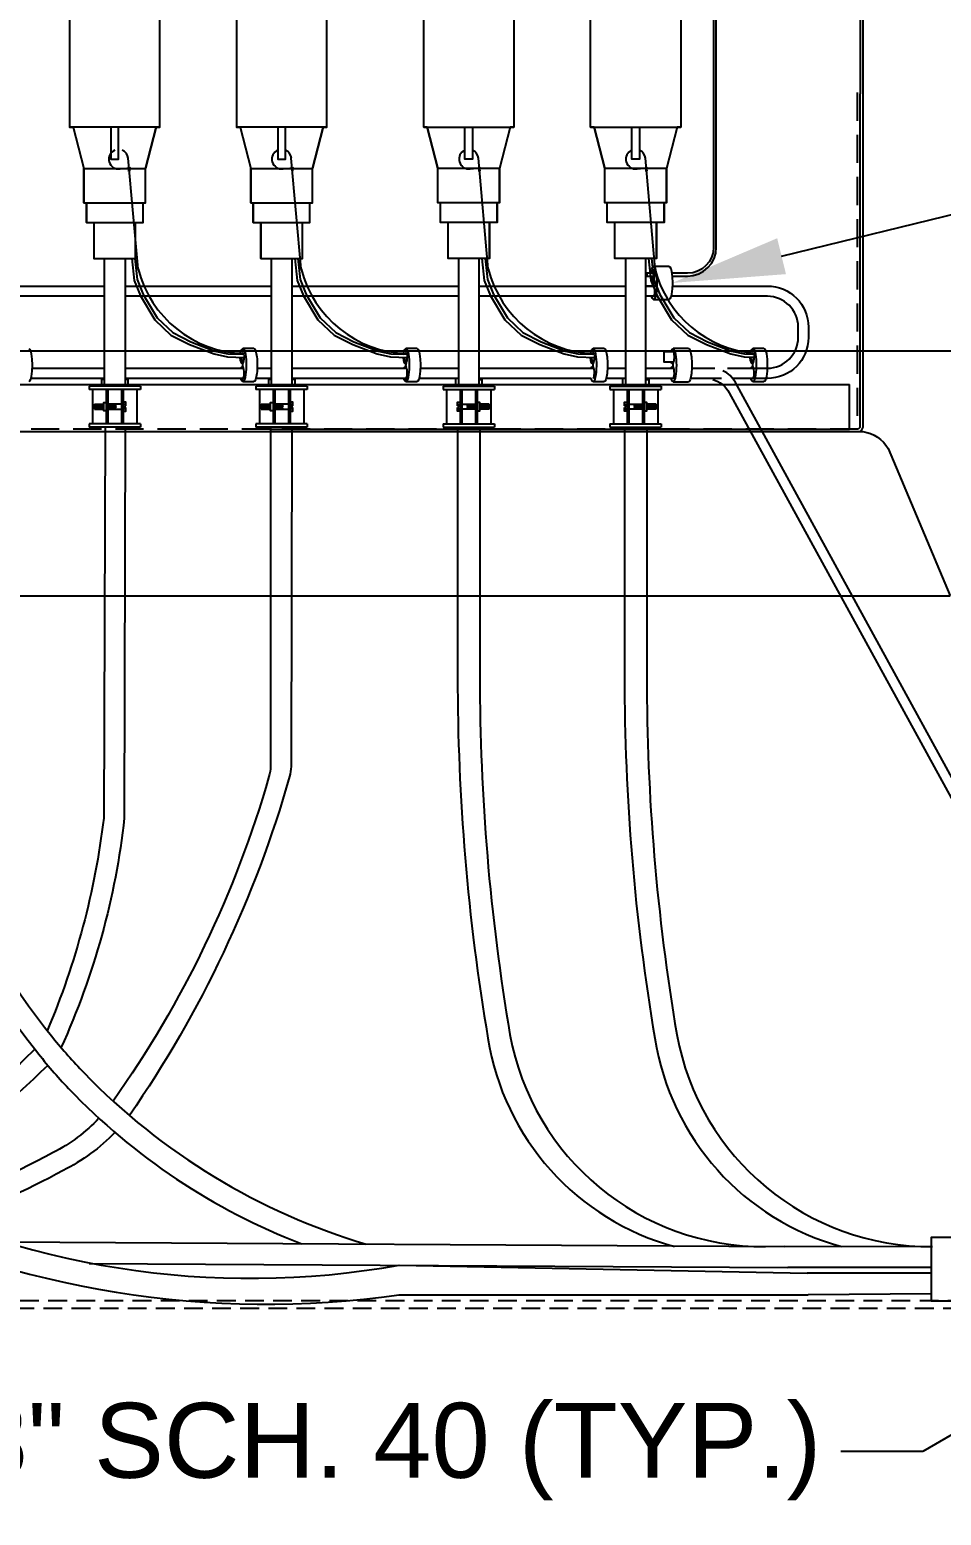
# Model space of a CAD drawing. Header units: feet. Extents: x -689 to 11593, y -511 to 1546.
# Drawn here: x 164.13 to 188.45, y 479.71 to 519.34 of the extents above; entities that cross this region are included whole.
import ezdxf
from ezdxf import colors
from ezdxf.entities.mleader import LeaderData, LeaderLine
from ezdxf.enums import TextEntityAlignment as Align
from ezdxf.math import Vec2, Vec3

# ---------------------------------------------------------------- set-up
doc = ezdxf.new("R2018")
doc.units = ezdxf.units.FT
doc.header["$MEASUREMENT"] = 0
doc.linetypes.add('HIDDEN', pattern=[0.375, 0.25, -0.125])
for name, color, linetype in [('E-CABL-ACF', 1, 'AC_CABLE_FEEDER'), ('E-CABL-UG4', 64, 'GROUND_WIRE_G4'), ('E-COND-PVC', 4, 'Continuous'), ('E-DETL', 7, 'Continuous'), ('E-DETL-1', 7, 'Continuous'), ('E-EQPM-ENCL', 8, 'Continuous'), ('E-EQPM-HRDW', 16, 'Continuous'), ('E-GRND', 3, 'Continuous'), ('G-ANNO-TEXT', 1, 'Continuous')]:
    doc.layers.add(name, color=color, linetype=linetype)
doc.styles.add('NEI-A', font='arial.ttf')
doc.styles.get("Standard").update_dxf_attribs({"font": 'arial.ttf'})
doc.linetypes.add('AC_CABLE_FEEDER', pattern='A,0.2,-0.05,0,-0.05,0.2,-0.12,["ACF",Standard,S=0.1,R=0,X=-0.05,Y=-0.05],-0.3,0.2,-0.05,0,-0.05', length=1.22)
doc.linetypes.add('GROUND_WIRE_G4', pattern='A,1,-0.2,["G4",Standard,S=0.1,R=0,X=-0.1,Y=-0.05],-0.2', length=1.4)
pattern_1 = [(105, (154.839263, 306.318496), (-0.0207894366, -0.0055705127), [])]
pattern_2 = [(105, (155.088482, 306.318496), (-0.0207894366, -0.0055705127), [])]
pattern_3 = [(105, (159.292577, 306.318496), (-0.0207894366, -0.0055705127), [])]
pattern_4 = [(105, (159.541797, 306.318496), (-0.0207894366, -0.0055705127), [])]

# ---------------------------------------------------------------- blocks, each defined once
blk = doc.blocks.new('DETAIL_TITLE')
at = {"style": 'NEI-A', "flags": 8}
blk.add_attdef('#', text='', height=0.2, dxfattribs=at).set_placement((0.5922, -0.5109), align=Align.MIDDLE_CENTER)
at = {"lineweight": 30, "flags": 104}
blk.add_attdef('DETAIL_TITLE', text='', height=0.2, dxfattribs=at).set_placement((0.9099, -0.5251), align=Align.BOTTOM_LEFT)
at = {"style": 'NEI-A'}
for tag, p in [('SCALE:', (0.9386, -0.7379)), ('1"_=_', (1.5474, -0.7379))]:
    blk.add_attdef(tag, text='', height=0.1, dxfattribs=at).set_placement(p, align=Align.BOTTOM_LEFT)

msp = doc.modelspace()

# ---------------------------------------------------------------- hatches: boundary and pattern name
at = {"layer": 'E-EQPM-HRDW'}
h = msp.add_hatch(dxfattribs=at)
h.set_pattern_fill('ANSI31', color=256, scale=0.172182, angle=420)
h.set_pattern_definition(pattern_3)
h.paths.add_polyline_path([(165.85427, 509.35189), (165.85427, 509.22332), (166.10268, 509.22332), (166.10268, 509.35189)])
h = msp.add_hatch(dxfattribs=at)
h.set_pattern_fill('ANSI31', color=256, scale=0.172182, angle=420)
h.set_pattern_definition(pattern_4)
h.paths.add_polyline_path([(166.2149, 509.35189), (166.2149, 509.22332), (166.43946, 509.22332), (166.43946, 509.35189)])
h = msp.add_hatch(dxfattribs=at)
h.set_pattern_fill('ANSI31', color=256, scale=0.172182, angle=420)
h.set_pattern_definition(pattern_1)
h.paths.add_polyline_path([(170.30759, 509.35189), (170.30759, 509.22332), (170.55599, 509.22332), (170.55599, 509.35189)])
h = msp.add_hatch(dxfattribs=at)
h.set_pattern_fill('ANSI31', color=256, scale=0.172182, angle=420)
h.set_pattern_definition(pattern_2)
h.paths.add_polyline_path([(170.66821, 509.35189), (170.66821, 509.22332), (170.89277, 509.22332), (170.89277, 509.35189)])
h = msp.add_hatch(dxfattribs=at)
h.set_pattern_fill('ANSI31', color=256, scale=0.172182, angle=420)
h.set_pattern_definition(pattern_2)
h.paths.add_polyline_path([(176.02571, 509.35189), (176.02571, 509.22332), (175.80116, 509.22332), (175.80116, 509.35189)])
h = msp.add_hatch(dxfattribs=at)
h.set_pattern_fill('ANSI31', color=256, scale=0.172182, angle=420)
h.set_pattern_definition(pattern_1)
h.paths.add_polyline_path([(176.38634, 509.35189), (176.38634, 509.22332), (176.13794, 509.22332), (176.13794, 509.35189)])
h = msp.add_hatch(dxfattribs=at)
h.set_pattern_fill('ANSI31', color=256, scale=0.172182, angle=420)
h.set_pattern_definition(pattern_4)
h.paths.add_polyline_path([(180.47903, 509.35189), (180.47903, 509.22332), (180.25447, 509.22332), (180.25447, 509.35189)])
h = msp.add_hatch(dxfattribs=at)
h.set_pattern_fill('ANSI31', color=256, scale=0.172182, angle=420)
h.set_pattern_definition(pattern_3)
h.paths.add_polyline_path([(180.83966, 509.35189), (180.83966, 509.22332), (180.59125, 509.22332), (180.59125, 509.35189)])

# ---------------------------------------------------------------- linework, layer by layer
at = {"layer": 'E-CABL-ACF', "linetype": 'Continuous', "flags": 128}
for points in [[(160.47062, 508.73711), (160.47062, 502.8855, 0.17328808), (164.31735, 492.0888)], [(161.03283, 508.73711), (161.03283, 502.88499, 0.1730767), (164.74403, 492.45515)], [(166.14286, 508.73963), (166.10346, 498.31368, -0.07096451), (164.59527, 492.64008, -0.07096451)], [(166.67979, 508.73963), (166.65226, 498.31223, -0.07983829), (164.96281, 492.18687, -0.07983829)], [(170.55185, 508.73963), (170.55185, 499.69409, -0.07020147), (170.51281, 499.41741, -0.08392622), (166.35476, 490.76115, -0.08517015)], [(171.12528, 508.73963), (171.10102, 499.69034, -0.06901574), (171.06254, 499.41829, -0.08186019), (166.78847, 490.37864, -0.08300493)], [(175.54587, 508.73963), (175.54587, 502.0922, 0.04222283), (176.35531, 492.44032, 0.29544946), (181.337, 486.87984)], [(176.14024, 508.73963), (176.14024, 502.09177, 0.04222283), (176.94131, 492.53974, 0.36429815), (183.7645, 486.8793)], [(179.99918, 508.73963), (179.99918, 502.0922, 0.04222283), (180.80863, 492.44032, 0.29544946), (185.79031, 486.87984)], [(180.59355, 508.73963), (180.59355, 502.09177, 0.04222283), (181.39462, 492.53974, 0.36429815), (188.21781, 486.8793)], [(146.58132, 494.85525, 0.01100954), (147.12103, 494.5276), (159.15508, 488.79103), (159.39504, 488.68119, 0.16763424), (173.98981, 486.38475), (184.87094, 486.17544)], [(164.74403, 492.45515, 0.01683898), (165.5729, 491.5204, 0.12885495), (173.10886, 486.94381)], [(164.26792, 492.14953, -0.01140282), (163.46393, 491.39312, -0.04945213), (159.61379, 488.56653)], [(164.31735, 492.0888, 0.0327105), (165.16599, 491.10076, 0.11109595), (171.38688, 486.95382, 0.11109595)], [(164.60848, 491.71478, -0.01064278), (163.84033, 490.99354, -0.04601159), (160.19561, 488.2761)], [(165.97707, 490.30496, -0.08529365), (164.75832, 489.39148, -0.04840581), (161.13872, 487.84838, -0.04840581)], [(166.40156, 489.92823, -0.0840081), (165.0213, 488.90979, -0.04063691), (161.91962, 487.53026, -0.04063691)], [(158.28207, 488.45027), (159.23996, 487.98094, 0.15267476), (173.98981, 485.59581), (184.90125, 485.59581)]]:
    msp.add_lwpolyline(points, format="xyb", dxfattribs=at)
for points in [[(163.45006, 487.00831), (184.26479, 486.8793)], [(188.18435, 486.87493), (184.26479, 486.8793)], [(165.71172, 486.43286), (184.35571, 486.32449)], [(188.18435, 486.32698), (184.35571, 486.32449)], [(188.18435, 486.17098), (184.87094, 486.17544)], [(188.18435, 485.61813), (184.90125, 485.59581)]]:
    msp.add_lwpolyline(points, dxfattribs=at)
at = {"layer": 'E-CABL-UG4', "linetype": 'Continuous', "flags": 128}
for points in [[(160.95351, 512.50638), (166.12316, 512.50638)], [(166.67196, 512.50638), (170.57647, 512.50638)], [(180.57077, 512.5089), (180.79174, 512.5089)], [(166.12316, 512.23239), (160.95351, 512.23239)], [(170.57647, 512.23239), (166.67196, 512.23239)], [(180.77316, 512.23491), (180.57077, 512.23491)]]:
    msp.add_lwpolyline(points, dxfattribs=at)
at = {"layer": 'E-COND-PVC'}
msp.add_lwpolyline([(188.18435, 485.43473), (201.5532, 485.43473), (201.5532, 487.12355), (188.18435, 487.12355), (188.18435, 487.12355)], close=True, dxfattribs=at)
at = {"layer": 'E-DETL', "color": 41}
for p, q in [((169.64832, 522.32284), (169.64832, 516.749)), ((177.04561, 522.32284), (177.04561, 516.749)), ((167.60012, 516.749), (165.19501, 516.749)), ((165.29135, 516.749), (165.57684, 515.64281)), ((167.50377, 516.749), (167.21828, 515.64281)), ((172.05343, 516.749), (169.64832, 516.749)), ((169.74467, 516.749), (170.03015, 515.64281)), ((171.95708, 516.749), (171.6716, 515.64281)), ((174.6405, 516.749), (177.04561, 516.749)), ((174.73684, 516.749), (175.02233, 515.64281)), ((176.94926, 516.749), (176.66377, 515.64281)), ((179.19016, 516.749), (179.47564, 515.64281)), ((165.57684, 515.64281), (167.21828, 515.64281)), ((165.57684, 514.72217), (165.57684, 515.64281)), ((170.03015, 515.64281), (171.6716, 515.64281)), ((170.03015, 514.72217), (170.03015, 515.64281)), ((176.66377, 515.64281), (175.02233, 515.64281)), ((176.66377, 514.72217), (176.66377, 515.64281)), ((165.57684, 514.72217), (167.21828, 514.72217)), ((165.64107, 514.20119), (165.64107, 514.72217)), ((170.03015, 514.72217), (171.6716, 514.72217)), ((170.09438, 514.20119), (170.09438, 514.72217)), ((176.66377, 514.72217), (175.02233, 514.72217)), ((176.59954, 514.20119), (176.59954, 514.72217)), ((181.05286, 514.20119), (181.05286, 514.72217)), ((165.64107, 514.20119), (167.15405, 514.20119)), ((170.09438, 514.20119), (171.60737, 514.20119)), ((170.29778, 513.23773), (170.29778, 514.20119)), ((176.59954, 514.20119), (175.08656, 514.20119)), ((176.39615, 513.23773), (176.39615, 514.20119)), ((181.05286, 514.20119), (179.53988, 514.20119)), ((180.84946, 513.23773), (180.84946, 514.20119))]:
    msp.add_line(p, q, dxfattribs=at)
at = {"layer": 'E-DETL', "color": 41, "flags": 128}
for points in [[(165.19501, 522.32284), (165.19501, 516.749), (165.29135, 516.749), (165.57684, 515.64281), (165.57684, 514.72217), (165.64107, 514.72217), (165.64107, 514.20119), (165.84447, 514.20119), (165.84447, 513.23773), (166.95065, 513.23773), (166.95065, 514.20119), (167.15405, 514.20119), (167.15405, 514.72217), (167.21828, 514.72217), (167.21828, 515.64281), (167.50377, 516.749), (167.60012, 516.749), (167.60012, 522.32806)], [(169.64832, 522.32284), (169.64832, 516.749), (169.74467, 516.749), (170.03015, 515.64281), (170.03015, 514.72217), (170.09438, 514.72217), (170.09438, 514.20119), (170.29778, 514.20119), (170.29778, 513.23773), (171.40397, 513.23773), (171.40397, 514.20119), (171.60737, 514.20119), (171.60737, 514.72217), (171.6716, 514.72217), (171.6716, 515.64281), (171.95708, 516.749), (172.05343, 516.749), (172.05343, 522.32806)], [(177.04561, 522.32284), (177.04561, 516.749), (176.94926, 516.749), (176.66377, 515.64281), (176.66377, 514.72217), (176.59954, 514.72217), (176.59954, 514.20119), (176.39615, 514.20119), (176.39615, 513.23773), (175.28996, 513.23773), (175.28996, 514.20119), (175.08656, 514.20119), (175.08656, 514.72217), (175.02233, 514.72217), (175.02233, 515.64281), (174.73684, 516.749), (174.6405, 516.749), (174.6405, 522.32806)]]:
    msp.add_lwpolyline(points, dxfattribs=at)
at = {"layer": 'E-DETL', "color": 41, "linetype": 'Continuous'}
for points in [[(166.49896, 516.749), (166.29616, 516.749), (166.29616, 515.89158), (166.49896, 515.89158)], [(170.95228, 516.749), (170.74947, 516.749), (170.74947, 515.89158), (170.95228, 515.89158)], [(175.74165, 516.749), (175.94445, 516.749), (175.94445, 515.89158), (175.74165, 515.89158)], [(180.19497, 516.749), (180.39777, 516.749), (180.39777, 515.89158), (180.19497, 515.89158)]]:
    msp.add_lwpolyline(points, close=True, dxfattribs=at)
at = {"layer": 'E-DETL', "color": 1, "flags": 128}
for points in [[(166.12316, 509.83559), (166.12316, 513.23773), (166.67196, 513.23773), (166.67196, 509.83559)], [(170.57647, 509.83559), (170.57647, 513.23773), (171.12528, 513.23773), (171.12528, 509.83559)], [(176.11745, 509.83559), (176.11745, 513.23773), (175.56865, 513.23773), (175.56865, 509.83559)], [(180.57077, 509.83559), (180.57077, 513.23773), (180.02197, 513.23773), (180.02197, 509.83559)]]:
    msp.add_lwpolyline(points, dxfattribs=at)
at = {"layer": 'E-DETL-1', "color": 3, "linetype": 'Continuous'}
for p, q in [((181.28532, 510.48133), (181.27307, 510.44359)), ((181.27307, 510.44359), (181.29882, 510.44359)), ((181.27307, 510.34715), (181.29882, 510.34715)), ((181.2932, 510.31445), (181.27307, 510.34715)), ((181.2932, 510.31445), (181.31178, 510.31445))]:
    msp.add_line(p, q, dxfattribs=at)
at = {"layer": 'E-DETL-1', "color": 64, "linetype": 'Continuous', "flags": 128}
for points in [[(171.12528, 512.50638), (175.56865, 512.50638)], [(176.11745, 512.50638), (180.02197, 512.50638)], [(180.57077, 512.50638), (180.86123, 512.50638)], [(175.56865, 512.23239), (171.12528, 512.23239)], [(180.02197, 512.23239), (176.11745, 512.23239)], [(180.82567, 512.23239), (180.57077, 512.23239)], [(181.31178, 510.75532), (181.05268, 510.75532), (181.05268, 510.48133), (181.31329, 510.48133)], [(164.19081, 510.31445), (166.12316, 510.31445)], [(166.67196, 510.31445), (169.83493, 510.31445)], [(170.20057, 510.31445), (170.57647, 510.31445)], [(171.12528, 510.31445), (174.18684, 510.31445)], [(174.55249, 510.31445), (175.56865, 510.31445)], [(176.11745, 510.31445), (179.17902, 510.31445)], [(179.54466, 510.31445), (180.02197, 510.31445)], [(180.57077, 510.31445), (181.31178, 510.31445)], [(181.79444, 510.31445), (182.4063, 510.31445)], [(166.12316, 510.04046), (164.15585, 510.04046)], [(169.86809, 510.04046), (166.67196, 510.04046)], [(170.57647, 510.04046), (170.16501, 510.04046)], [(174.22, 510.04046), (171.12528, 510.04046)], [(175.56865, 510.04046), (174.51692, 510.04046)], [(179.10717, 510.04046), (176.11745, 510.04046)], [(180.02197, 510.04046), (179.5091, 510.04046)], [(181.2932, 510.04046), (180.57077, 510.04046)], [(182.58685, 510.04046), (181.75948, 510.04046)]]:
    msp.add_lwpolyline(points, dxfattribs=at)
for points in [[(181.2743, 512.50638), (183.81073, 512.50638, -0.41421356), (184.9067, 511.41041), (184.9067, 511.13642, -0.41421356), (183.81073, 510.04046), (182.89929, 510.04046)], [(182.74906, 510.31445), (183.81073, 510.31445, 0.41421356), (184.6327, 511.13642), (184.6327, 511.41041, 0.41421356), (183.81073, 512.23239), (181.23873, 512.23239)], [(214.07654, 493.78681), (209.49389, 493.78681, 0.10609353), (207.69516, 493.40079), (201.68231, 490.69545, -0.10609353), (199.88357, 490.30944), (195.44388, 490.30944, -0.27392087), (192.88097, 491.82741), (182.95711, 509.93496, 0.16010926), (182.62388, 510.24659)], [(182.35973, 510.01093, -0.19859148), (182.79483, 509.66097), (192.71869, 491.55341, 0.27392087), (195.2816, 490.03545), (199.94237, 490.03545, 0.10609353), (201.74111, 490.42146), (207.75396, 493.1268, -0.10609353), (209.55269, 493.51282), (214.07654, 493.51282)]]:
    msp.add_lwpolyline(points, format="xyb", dxfattribs=at)
at = {"layer": 'E-DETL-1', "color": 3, "linetype": 'Continuous'}
for points in [[(181.70627, 510.83625), (181.2932, 510.83625)], [(181.2932, 509.9545), (181.70627, 509.9545)]]:
    msp.add_lwpolyline(points, dxfattribs=at)
at = {"layer": 'E-DETL-1', "color": 3, "linetype": 'Continuous', "extrusion": (0, 0, -1)}
for centre, major_axis, ratio, start_param, end_param in [((181.2932, 510.39537), (0, 0.44087), 0.2034372, -0.61555852, 3.77667757), ((181.70627, 510.39537), (0, -0.44087), 0.2034372, 3.14159265, 6.28318531), ((181.27307, 510.17493), (0, 0.17222), 0.33411094, -0.62644851, 0)]:
    msp.add_ellipse(centre, major_axis=major_axis, ratio=ratio, start_param=start_param, end_param=end_param, dxfattribs=at)
at = {"layer": 'E-DETL-1', "color": 3, "linetype": 'Continuous'}
for centre, major_axis, ratio, start_param, end_param in [((181.27307, 510.61581), (0, 0.17222), 0.33411094, 2.46682895, 3.14159265), ((181.26136, 510.61581), (0, 0.20553), 0.33411094, 3.71956504, 5.45853636), ((181.33212, 510.39537), (0, 0.06807), 0.69303415, 0.78207214, 2.35952052), ((181.2932, 510.17493), (0, -0.13448), 0.27384228, 6.28318531, 7.85398163), ((181.26136, 510.17493), (0, 0.20553), 0.33411094, -1.57079633, -0.57797239)]:
    msp.add_ellipse(centre, major_axis=major_axis, ratio=ratio, start_param=start_param, end_param=end_param, dxfattribs=at)
at = {"layer": 'E-EQPM-ENCL', "color": 7, "ltscale": 5, "flags": 128}
for points in [[(170.54224, 508.62242), (186.28502, 508.62242), (186.33476, 508.67216), (186.36798, 508.73851), (186.36798, 531.61002), (186.28502, 531.61002)], [(186.28502, 531.61002), (186.28502, 517.63351)], [(135.64678, 508.62242), (170.54224, 508.62242)]]:
    msp.add_lwpolyline(points, dxfattribs=at)
at = {"layer": 'E-EQPM-ENCL', "linetype": 'HIDDEN', "ltscale": 3, "flags": 128}
for points in [[(186.20215, 517.66674), (186.20215, 508.68877)], [(170.54224, 508.68877), (135.64678, 508.68877)], [(186.23528, 508.68877), (170.54224, 508.68877)]]:
    msp.add_lwpolyline(points, dxfattribs=at)
at = {"layer": 'E-EQPM-ENCL', "ltscale": 5, "flags": 128}
msp.add_lwpolyline([(186.28502, 508.73851), (186.28502, 517.63351)], dxfattribs=at)
at = {"layer": 'E-EQPM-ENCL', "linetype": 'Continuous', "ltscale": 2, "flags": 128}
for points in [[(135.64678, 508.62242), (170.54224, 508.62242)], [(187.03253, 508.17221), (188.68435, 504.23856)], [(121.6471, 504.23856), (188.68435, 504.23856)]]:
    msp.add_lwpolyline(points, dxfattribs=at)
msp.add_lwpolyline([(170.54224, 508.62242), (186.35742, 508.62242, -0.23070795), (187.03253, 508.17221)], format="xyb", dxfattribs=at)
at = {"layer": 'E-EQPM-ENCL', "linetype": 'HIDDEN', "ltscale": 5, "flags": 128}
msp.add_lwpolyline([(186.28502, 508.73851), (186.23528, 508.68877), (186.20215, 508.68877)], dxfattribs=at)
at = {"layer": 'E-EQPM-ENCL', "linetype": 'HIDDEN', "ltscale": 2}
msp.add_lwpolyline([(145.74869, 485.24184), (200.37464, 485.24184), (200.37464, 485.43473), (145.85097, 485.43473)], dxfattribs=at)
at = {"layer": 'E-EQPM-HRDW', "color": 2, "linetype": 'Continuous'}
for p, q in [((167.08254, 509.83559), (165.71258, 509.83559)), ((165.71258, 509.83559), (165.71258, 509.74426)), ((167.08254, 509.74426), (165.71258, 509.74426)), ((167.08254, 509.83559), (167.08254, 509.74426)), ((171.53585, 509.83559), (170.1659, 509.83559)), ((170.1659, 509.83559), (170.1659, 509.74426)), ((171.53585, 509.74426), (170.1659, 509.74426)), ((171.53585, 509.83559), (171.53585, 509.74426)), ((175.15807, 509.83559), (176.52803, 509.83559)), ((175.15807, 509.83559), (175.15807, 509.74426)), ((175.15807, 509.74426), (176.52803, 509.74426)), ((176.52803, 509.83559), (176.52803, 509.74426)), ((179.61139, 509.83559), (180.98134, 509.83559)), ((179.61139, 509.83559), (179.61139, 509.74426)), ((179.61139, 509.74426), (180.98134, 509.74426)), ((180.98134, 509.83559), (180.98134, 509.74426)), ((167.08254, 508.83096), (165.71258, 508.83096)), ((165.71258, 508.83096), (165.71258, 508.73963)), ((167.08254, 508.73963), (165.71258, 508.73963)), ((167.08254, 508.83096), (167.08254, 508.73963)), ((171.53585, 508.83096), (170.1659, 508.83096)), ((170.1659, 508.83096), (170.1659, 508.73963)), ((171.53585, 508.73963), (170.1659, 508.73963)), ((171.53585, 508.83096), (171.53585, 508.73963)), ((175.15807, 508.83096), (176.52803, 508.83096)), ((175.15807, 508.83096), (175.15807, 508.73963)), ((175.15807, 508.73963), (176.52803, 508.73963)), ((176.52803, 508.83096), (176.52803, 508.73963)), ((179.61139, 508.83096), (180.98134, 508.83096)), ((179.61139, 508.83096), (179.61139, 508.73963)), ((179.61139, 508.73963), (180.98134, 508.73963)), ((180.98134, 508.83096), (180.98134, 508.73963))]:
    msp.add_line(p, q, dxfattribs=at)
at = {"layer": 'E-EQPM-HRDW', "color": 4}
for p, q in [((165.80391, 509.74426), (165.80391, 508.83096)), ((166.12108, 510.01558), (166.04384, 510.01558)), ((166.04384, 510.01558), (166.04384, 509.83559)), ((166.16924, 509.74426), (166.16924, 508.83096)), ((166.2149, 509.74426), (166.2149, 508.83096)), ((166.58022, 509.74426), (166.58022, 508.83096)), ((166.62589, 509.74426), (166.62589, 508.83096)), ((166.75128, 510.01558), (166.67405, 510.01558)), ((166.75128, 510.01558), (166.75128, 509.83559)), ((166.99121, 509.74426), (166.99121, 508.83096)), ((169.74994, 510.01558), (169.82718, 510.01558)), ((170.25723, 509.74426), (170.25723, 508.83096)), ((170.57439, 510.01558), (170.49715, 510.01558)), ((170.49715, 510.01558), (170.49715, 509.83559)), ((170.62255, 509.74426), (170.62255, 508.83096)), ((170.66821, 509.74426), (170.66821, 508.83096)), ((171.03354, 509.74426), (171.03354, 508.83096)), ((171.0792, 509.74426), (171.0792, 508.83096)), ((171.2046, 510.01558), (171.12736, 510.01558)), ((171.2046, 510.01558), (171.2046, 509.83559)), ((171.44452, 509.74426), (171.44452, 508.83096)), ((174.10186, 510.01558), (174.17909, 510.01558)), ((175.24941, 509.74426), (175.24941, 508.83096)), ((175.48933, 510.01558), (175.48933, 509.83559)), ((175.61473, 509.74426), (175.61473, 508.83096)), ((175.66039, 509.74426), (175.66039, 508.83096)), ((176.02571, 509.74426), (176.02571, 508.83096)), ((176.07138, 509.74426), (176.07138, 508.83096)), ((176.11954, 510.01558), (176.19677, 510.01558)), ((176.19677, 510.01558), (176.19677, 509.83559)), ((176.4367, 509.74426), (176.4367, 508.83096)), ((179.70272, 509.74426), (179.70272, 508.83096)), ((179.94265, 510.01558), (179.94265, 509.83559)), ((180.06804, 509.74426), (180.06804, 508.83096)), ((180.11371, 509.74426), (180.11371, 508.83096)), ((180.47903, 509.74426), (180.47903, 508.83096)), ((180.52469, 509.74426), (180.52469, 508.83096)), ((180.57285, 510.01558), (180.65009, 510.01558)), ((180.65009, 510.01558), (180.65009, 509.83559)), ((180.89001, 509.74426), (180.89001, 508.83096))]:
    msp.add_line(p, q, dxfattribs=at)
at = {"layer": 'E-EQPM-HRDW', "linetype": 'Continuous'}
for p, q in [((186.00266, 508.68877), (186.00266, 509.87606)), ((166.99121, 508.83096), (165.80391, 508.83096)), ((171.44452, 508.83096), (170.25723, 508.83096)), ((175.24941, 508.83096), (176.4367, 508.83096)), ((179.70272, 508.83096), (180.89001, 508.83096))]:
    msp.add_line(p, q, dxfattribs=at)
at = {"layer": 'E-EQPM-HRDW'}
for p, q in [((165.85427, 509.35189), (166.10268, 509.35189)), ((166.67938, 509.34819), (166.62589, 509.34819)), ((166.66384, 509.28761), (166.66384, 509.30702)), ((166.66384, 509.30702), (166.69832, 509.30702)), ((166.66384, 509.28761), (166.66384, 509.2682)), ((170.30759, 509.35189), (170.55599, 509.35189)), ((171.13269, 509.34819), (171.0792, 509.34819)), ((171.11716, 509.28761), (171.11716, 509.30702)), ((171.11716, 509.30702), (171.15164, 509.30702)), ((171.11716, 509.28761), (171.11716, 509.2682)), ((175.57677, 509.30702), (175.54229, 509.30702)), ((175.56124, 509.34819), (175.61473, 509.34819)), ((175.57677, 509.28761), (175.57677, 509.30702)), ((175.57677, 509.28761), (175.57677, 509.2682)), ((176.38634, 509.35189), (176.13794, 509.35189)), ((180.03009, 509.30702), (179.99561, 509.30702)), ((180.01455, 509.34819), (180.06804, 509.34819)), ((180.03009, 509.28761), (180.03009, 509.30702)), ((180.03009, 509.28761), (180.03009, 509.2682)), ((180.83966, 509.35189), (180.59125, 509.35189)), ((165.85427, 509.22332), (166.10268, 509.22332)), ((166.67938, 509.22703), (166.62589, 509.22703)), ((166.66384, 509.2682), (166.69832, 509.2682)), ((170.30759, 509.22332), (170.55599, 509.22332)), ((171.13269, 509.22703), (171.0792, 509.22703)), ((171.11716, 509.2682), (171.15164, 509.2682)), ((175.57677, 509.2682), (175.54229, 509.2682)), ((175.56124, 509.22703), (175.61473, 509.22703)), ((176.38634, 509.22332), (176.13794, 509.22332)), ((180.03009, 509.2682), (179.99561, 509.2682)), ((180.01455, 509.22703), (180.06804, 509.22703)), ((180.83966, 509.22332), (180.59125, 509.22332))]:
    msp.add_line(p, q, dxfattribs=at)
for points in [[(135.6804, 509.87606), (168.81495, 509.87606)], [(168.81495, 509.87606), (186.00266, 509.87606)], [(170.54224, 508.68877), (186.00266, 508.68877)]]:
    msp.add_lwpolyline(points, dxfattribs=at)
at = {"layer": 'E-EQPM-HRDW', "flags": 128}
for points in [[(165.85427, 509.35189), (165.85427, 509.22332)], [(166.58022, 509.35189), (166.2149, 509.35189)], [(166.69832, 509.30702), (166.69832, 509.40877), (166.69016, 509.40877), (166.62589, 509.40877), (166.62589, 509.16644), (166.69832, 509.16644), (166.69832, 509.2682)], [(170.30759, 509.35189), (170.30759, 509.22332)], [(171.03354, 509.35189), (170.66821, 509.35189)], [(171.15164, 509.30702), (171.15164, 509.40877), (171.14347, 509.40877), (171.0792, 509.40877), (171.0792, 509.16644), (171.15164, 509.16644), (171.15164, 509.2682)], [(175.54229, 509.30702), (175.54229, 509.40877), (175.55046, 509.40877), (175.61473, 509.40877), (175.61473, 509.16644), (175.54229, 509.16644), (175.54229, 509.2682)], [(175.66039, 509.35189), (176.02571, 509.35189)], [(176.38634, 509.35189), (176.38634, 509.22332)], [(179.99561, 509.30702), (179.99561, 509.40877), (180.00377, 509.40877), (180.06804, 509.40877), (180.06804, 509.16644), (179.99561, 509.16644), (179.99561, 509.2682)], [(180.11371, 509.35189), (180.47903, 509.35189)], [(180.83966, 509.35189), (180.83966, 509.22332)], [(166.2149, 509.22332), (166.58022, 509.22332)], [(170.66821, 509.22332), (171.03354, 509.22332)], [(176.02571, 509.22332), (175.66039, 509.22332)], [(180.47903, 509.22332), (180.11371, 509.22332)]]:
    msp.add_lwpolyline(points, dxfattribs=at)
for points in [[(166.11018, 509.39894), (166.16924, 509.39894), (166.16924, 509.17627), (166.10268, 509.17627), (166.10268, 509.39894)], [(170.56349, 509.39894), (170.62255, 509.39894), (170.62255, 509.17627), (170.55599, 509.17627), (170.55599, 509.39894)], [(176.13044, 509.39894), (176.07138, 509.39894), (176.07138, 509.17627), (176.13794, 509.17627), (176.13794, 509.39894)], [(180.58375, 509.39894), (180.52469, 509.39894), (180.52469, 509.17627), (180.59125, 509.17627), (180.59125, 509.39894)]]:
    msp.add_lwpolyline(points, close=True, dxfattribs=at)
at = {"layer": 'E-EQPM-HRDW'}
for centre, major_axis, ratio, start_param, end_param in [((166.67938, 509.37848), (0, 0.03029), 0.62545976, 3.14159265, 6.28318531), ((166.67938, 509.28761), (0, 0.06058), 0.31272988, -1.24466561, 0), ((171.13269, 509.37848), (0, 0.03029), 0.62545976, 3.14159265, 6.28318531), ((171.13269, 509.28761), (0, 0.06058), 0.31272988, -1.24466561, 0), ((166.67938, 509.28761), (0, 0.06058), 0.31272988, 3.14159265, 4.38625826), ((166.67938, 509.19674), (0, 0.03029), 0.62545976, 3.14159265, 6.28318531), ((171.13269, 509.28761), (0, 0.06058), 0.31272988, 3.14159265, 4.38625826), ((171.13269, 509.19674), (0, 0.03029), 0.62545976, 3.14159265, 6.28318531)]:
    msp.add_ellipse(centre, major_axis=major_axis, ratio=ratio, start_param=start_param, end_param=end_param, dxfattribs=at)
at = {"layer": 'E-EQPM-HRDW', "extrusion": (0, 0, -1)}
for centre, major_axis, ratio, start_param, end_param in [((175.56124, 509.37848), (0, 0.03029), 0.62545976, 3.14159265, 6.28318531), ((175.56124, 509.28761), (0, 0.06058), 0.31272988, -1.24466561, 0), ((180.01455, 509.37848), (0, 0.03029), 0.62545976, 3.14159265, 6.28318531), ((180.01455, 509.28761), (0, 0.06058), 0.31272988, -1.24466561, 0), ((175.56124, 509.19674), (0, 0.03029), 0.62545976, 3.14159265, 6.28318531), ((175.56124, 509.28761), (0, 0.06058), 0.31272988, 3.14159265, 4.38625826), ((180.01455, 509.19674), (0, 0.03029), 0.62545976, 3.14159265, 6.28318531), ((180.01455, 509.28761), (0, 0.06058), 0.31272988, 3.14159265, 4.38625826)]:
    msp.add_ellipse(centre, major_axis=major_axis, ratio=ratio, start_param=start_param, end_param=end_param, dxfattribs=at)
at = {"layer": 'E-GRND', "linetype": 'Continuous'}
for p, q in [((167.01986, 512.96543), (166.75771, 515.91574)), ((171.37177, 512.96543), (171.10962, 515.91574)), ((176.36395, 512.96543), (176.1018, 515.91574)), ((180.81726, 512.96543), (180.55511, 515.91574))]:
    msp.add_line(p, q, dxfattribs=at)
at = {"layer": 'E-GRND'}
for p, q in [((180.77316, 512.70004), (180.75303, 512.63804)), ((180.75303, 512.63804), (180.77878, 512.63804)), ((180.75303, 512.5416), (180.77878, 512.5416)), ((180.77316, 512.5089), (180.75303, 512.5416)), ((180.77316, 512.70004), (180.79928, 512.70004)), ((180.77316, 512.5089), (180.79174, 512.5089)), ((169.81559, 510.50811), (169.79545, 510.44611)), ((169.81559, 510.50811), (169.8417, 510.50811)), ((174.1675, 510.50811), (174.14736, 510.44611)), ((174.1675, 510.50811), (174.19361, 510.50811)), ((179.15968, 510.50811), (179.13954, 510.44611)), ((179.15968, 510.50811), (179.18579, 510.50811)), ((183.42298, 510.50811), (183.40284, 510.44611)), ((183.42298, 510.50811), (183.44909, 510.50811)), ((169.79545, 510.44611), (169.82121, 510.44611)), ((169.79545, 510.34967), (169.82121, 510.34967)), ((169.81559, 510.31697), (169.79545, 510.34967)), ((169.81559, 510.31697), (169.83417, 510.31697)), ((174.14736, 510.44611), (174.17312, 510.44611)), ((174.14736, 510.34967), (174.17312, 510.34967)), ((174.1675, 510.31697), (174.14736, 510.34967)), ((174.1675, 510.31697), (174.18608, 510.31697)), ((179.13954, 510.44611), (179.1653, 510.44611)), ((179.13954, 510.34967), (179.1653, 510.34967)), ((179.15968, 510.31697), (179.13954, 510.34967)), ((179.15968, 510.31697), (179.17826, 510.31697)), ((183.40284, 510.44611), (183.4286, 510.44611)), ((183.40284, 510.34967), (183.4286, 510.34967)), ((183.42298, 510.31697), (183.40284, 510.34967)), ((183.42298, 510.31697), (183.44156, 510.31697))]:
    msp.add_line(p, q, dxfattribs=at)
at = {"layer": 'E-GRND', "linetype": 'Continuous', "flags": 128}
for points in [[(166.53866, 515.63476), (166.80641, 515.65998), (166.76619, 515.6494), (166.79358, 515.63958), (166.76905, 515.63327), (166.79644, 515.62348), (166.77192, 515.61713), (166.7993, 515.60734), (166.77478, 515.601), (166.80217, 515.5912), (166.75057, 515.57798)], [(170.89058, 515.63476), (171.15833, 515.65998), (171.1181, 515.6494), (171.14549, 515.63958), (171.12097, 515.63327), (171.14835, 515.62348), (171.12383, 515.61713), (171.15122, 515.60734), (171.1267, 515.601), (171.15408, 515.5912), (171.10249, 515.57798)], [(175.88275, 515.63476), (176.15051, 515.65998), (176.11028, 515.6494), (176.13767, 515.63958), (176.11314, 515.63327), (176.14053, 515.62348), (176.11601, 515.61713), (176.1434, 515.60734), (176.11887, 515.601), (176.14626, 515.5912), (176.09466, 515.57798)], [(180.33607, 515.63476), (180.60382, 515.65998), (180.56359, 515.6494), (180.59099, 515.63958), (180.56646, 515.63327), (180.59384, 515.62348), (180.56932, 515.61713), (180.59671, 515.60734), (180.57219, 515.601), (180.59958, 515.5912), (180.54798, 515.57798)]]:
    msp.add_lwpolyline(points, dxfattribs=at)
at = {"layer": 'E-GRND', "flags": 128}
for points in [[(166.84979, 513.23773), (166.91444, 512.6566), (167.08198, 512.24655), (167.46622, 511.60306), (167.89655, 511.19415), (168.39541, 510.94293), (169.04676, 510.69368), (169.4022, 510.61901), (169.85221, 510.60271)], [(166.93296, 513.23773), (166.99531, 512.67719), (167.15613, 512.28357), (167.53137, 511.65517), (167.94463, 511.26248), (168.42886, 511.01863), (169.07017, 510.77322), (169.41227, 510.70135), (169.84473, 510.68569)], [(171.20171, 513.23773), (171.26636, 512.6566), (171.43389, 512.24655), (171.81813, 511.60306), (172.24847, 511.19415), (172.74733, 510.94293), (173.39867, 510.69368), (173.75411, 510.61901), (174.20413, 510.60271)], [(171.28487, 513.23773), (171.34723, 512.67719), (171.50805, 512.28357), (171.88329, 511.65517), (172.29655, 511.26248), (172.78077, 511.01863), (173.42208, 510.77322), (173.76418, 510.70135), (174.19665, 510.68569)], [(176.19388, 513.23773), (176.25853, 512.6566), (176.42607, 512.24655), (176.81031, 511.60306), (177.24064, 511.19415), (177.7395, 510.94293), (178.39085, 510.69368), (178.74629, 510.61901), (179.1963, 510.60271)], [(176.27705, 513.23773), (176.3394, 512.67719), (176.50022, 512.28357), (176.87546, 511.65517), (177.28872, 511.26248), (177.77295, 511.01863), (178.41426, 510.77322), (178.75636, 510.70135), (179.18882, 510.68569)], [(180.8079, 512.84679), (180.5952, 512.84679), (180.5952, 512.77372), (180.80889, 512.77372)]]:
    msp.add_lwpolyline(points, dxfattribs=at)
at = {"layer": 'E-GRND'}
for points in [[(180.77316, 512.14895), (181.18623, 512.14895)], [(170.1125, 510.83876), (169.81559, 510.83876)], [(174.46442, 510.83876), (174.1675, 510.83876)], [(179.4566, 510.83876), (179.15968, 510.83876)], [(183.7199, 510.83876), (183.42298, 510.83876)], [(169.81559, 509.95702), (170.1125, 509.95702)], [(174.1675, 509.95702), (174.46442, 509.95702)], [(179.15968, 509.95702), (179.4566, 509.95702)], [(183.42298, 509.95702), (183.7199, 509.95702)]]:
    msp.add_lwpolyline(points, dxfattribs=at)
at = {"layer": 'E-GRND', "linetype": 'Continuous'}
for centre, start, end in [((166.49896, 515.89158), 112.966785, 278.787375), ((166.49896, 515.89158), 5.334248, 67.033215), ((170.85088, 515.89158), 112.966785, 278.787375), ((170.85088, 515.89158), 5.334248, 67.033215), ((175.84305, 515.89158), 112.966785, 278.787375), ((175.84305, 515.89158), 5.334248, 67.033215), ((180.29637, 515.89158), 112.966785, 278.787375), ((180.29637, 515.89158), 5.334248, 67.033215)]:
    msp.add_arc(centre, 0.25987, start, end, dxfattribs=at)
at = {"layer": 'E-GRND'}
for centre in [(169.93588, 513.71078), (174.2878, 513.71078), (179.27997, 513.71078)]:
    msp.add_arc(centre, 3.00978, 194.338007, 268.161819, dxfattribs=at)
at = {"layer": 'E-GRND', "extrusion": (0, 0, -1)}
for centre, major_axis, ratio, start_param, end_param in [((180.77316, 512.58982), (0, 0.44087), 0.2034372, -0.9485487, 3.77667757), ((180.77316, 512.81026), (0, 0.11022), 0.33411094, 5.05023108, 7.85398163), ((180.75303, 512.36938), (0, 0.17222), 0.33411094, -0.62644851, 0), ((180.77316, 512.81026), (0, 0.11022), 0.33411094, 3.14159265, 4.37454688), ((169.81559, 510.39789), (0, 0.44087), 0.2034372, -0.91017449, 3.77667757), ((174.1675, 510.39789), (0, 0.44087), 0.2034372, -0.91017449, 3.77667757), ((179.15968, 510.39789), (0, 0.44087), 0.2034372, -0.91017449, 3.77667757), ((183.42298, 510.39789), (0, 0.44087), 0.2034372, -0.91017449, 3.77667757), ((164.10264, 510.39537), (0, -0.44087), 0.2034372, 3.14159265, 6.28318531), ((169.81559, 510.61833), (0, 0.11022), 0.33411094, 3.14159265, 4.40686968), ((169.81559, 510.61833), (0, 0.11022), 0.33411094, 5.17790842, 7.85398163), ((170.1125, 510.39789), (0, -0.44087), 0.2034372, 3.14159265, 6.28318531), ((174.1675, 510.61833), (0, 0.11022), 0.33411094, 3.14159265, 4.40686968), ((174.1675, 510.61833), (0, 0.11022), 0.33411094, 5.17790842, 7.85398163), ((174.46442, 510.39789), (0, -0.44087), 0.2034372, 3.14159265, 6.28318531), ((179.15968, 510.61833), (0, 0.11022), 0.33411094, 3.14159265, 4.40686968), ((179.15968, 510.61833), (0, 0.11022), 0.33411094, 5.17790842, 7.85398163), ((179.4566, 510.39789), (0, -0.44087), 0.2034372, 3.14159265, 6.28318531), ((183.42298, 510.61833), (0, 0.11022), 0.33411094, 3.14159265, 4.40686968), ((183.42298, 510.61833), (0, 0.11022), 0.33411094, 5.17790842, 7.85398163), ((183.7199, 510.39789), (0, -0.44087), 0.2034372, 3.14159265, 6.28318531), ((169.79545, 510.17745), (0, 0.17222), 0.33411094, -0.62644851, 0), ((174.14736, 510.17745), (0, 0.17222), 0.33411094, -0.62644851, 0), ((179.13954, 510.17745), (0, 0.17222), 0.33411094, -0.62644851, 0), ((183.40284, 510.17745), (0, 0.17222), 0.33411094, -0.62644851, 0)]:
    msp.add_ellipse(centre, major_axis=major_axis, ratio=ratio, start_param=start_param, end_param=end_param, dxfattribs=at)
at = {"layer": 'E-GRND'}
for centre, major_axis, ratio, start_param, end_param in [((180.75303, 512.81026), (0, 0.17222), 0.33411094, 1.78454961, 3.14159265), ((180.81208, 512.58982), (0, 0.06807), 0.69303415, 0.78207214, 2.35952052), ((180.77316, 512.81026), (0, 0.11022), 0.33411094, 3.14156425, 3.14159265), ((180.74132, 512.81026), (0, 0.20553), 0.33411094, 3.71956504, 4.71238898), ((180.74132, 512.36938), (0, 0.20553), 0.33411094, -1.57079633, -0.57797239), ((180.77316, 512.36938), (0, -0.13448), 0.27384228, 6.28318531, 7.85398163), ((169.79545, 510.61833), (0, 0.17222), 0.33411094, 1.76055124, 3.14159265), ((169.81559, 510.61833), (0, 0.11022), 0.33411094, 3.14156425, 3.14159265), ((169.78374, 510.61833), (0, 0.20553), 0.33411094, 3.71956504, 4.71238898), ((174.14736, 510.61833), (0, 0.17222), 0.33411094, 1.76055124, 3.14159265), ((174.1675, 510.61833), (0, 0.11022), 0.33411094, 3.14156425, 3.14159265), ((174.13566, 510.61833), (0, 0.20553), 0.33411094, 3.71956504, 4.71238898), ((179.13954, 510.61833), (0, 0.17222), 0.33411094, 1.76055124, 3.14159265), ((179.15968, 510.61833), (0, 0.11022), 0.33411094, 3.14156425, 3.14159265), ((179.12783, 510.61833), (0, 0.20553), 0.33411094, 3.71956504, 4.71238898), ((183.40284, 510.61833), (0, 0.17222), 0.33411094, 1.76055124, 3.14159265), ((183.42298, 510.61833), (0, 0.11022), 0.33411094, 3.14156425, 3.14159265), ((183.39113, 510.61833), (0, 0.20553), 0.33411094, 3.71956504, 4.71238898), ((169.8545, 510.39789), (0, 0.06807), 0.69303415, 0.78207214, 2.35952052), ((169.81559, 510.17745), (0, -0.13448), 0.27384228, 6.28318531, 7.85398163), ((169.78374, 510.17745), (0, 0.20553), 0.33411094, -1.57079633, -0.57797239), ((174.20642, 510.39789), (0, 0.06807), 0.69303415, 0.78207214, 2.35952052), ((174.1675, 510.17745), (0, -0.13448), 0.27384228, 6.28318531, 7.85398163), ((174.13566, 510.17745), (0, 0.20553), 0.33411094, -1.57079633, -0.57797239), ((179.19859, 510.39789), (0, 0.06807), 0.69303415, 0.78207214, 2.35952052), ((179.15968, 510.17745), (0, -0.13448), 0.27384228, 6.28318531, 7.85398163), ((179.12783, 510.17745), (0, 0.20553), 0.33411094, -1.57079633, -0.57797239), ((183.4619, 510.39789), (0, 0.06807), 0.69303415, 0.78207214, 2.35952052), ((183.42298, 510.17745), (0, -0.13448), 0.27384228, 6.28318531, 7.85398163), ((183.39113, 510.17745), (0, 0.20553), 0.33411094, -1.57079633, -0.57797239)]:
    msp.add_ellipse(centre, major_axis=major_axis, ratio=ratio, start_param=start_param, end_param=end_param, dxfattribs=at)

# ---------------------------------------------------------------- next in the draw order: leaders
at = {"layer": 'G-ANNO-TEXT'}
ml = msp.add_multileader_mtext('Standard', dxfattribs=at)
ml.set_content('\\pxsm1;(TYP.) C-CRIMP CONNECTORS', color=256, style='NEI-A')
ml.set_leader_properties()
ml.build(insert=Vec2(0, 0))
ml.multileader.update_dxf_attribs({"dogleg_length": 3, "arrow_head_size": 3})
ctx = ml.context
ctx.base_point, ctx.char_height, ctx.arrow_head_size, ctx.landing_gap_size, ctx.plane_origin = Vec3(199.60638, 516.53776), 2, 3, 0.73064, Vec3(179.89717, 487.53261)
notes = []
notes.append((ctx, [(0, (1, 1, 0), (197.41445, 516.53776), (1, 0), 2.19193, [(0, [(181.27592, 512.58982)], 0, [])])]))
ctx.mtext.insert, ctx.mtext.width, ctx.mtext.defined_height, ctx.mtext.line_spacing_factor, ctx.mtext.flow_direction = Vec3(200.33702, 517.83175), 43.9011401, 6.43742, 0.6, 5
ctx.mtext.has_bg_fill, ctx.mtext.bg_color, ctx.mtext.bg_scale_factor, ctx.mtext.bg_transparency, ctx.mtext.use_window_bg_color = 1, -1073741824, 1.5, 0, 1
ml = msp.add_multileader_mtext('Standard', dxfattribs=at)
ml.set_content('\\pxsm1;8" SCH. 40 (TYP.)', color=256, style='NEI-A')
ml.set_leader_properties()
ml.build(insert=Vec2(0, 0))
ml.multileader.update_dxf_attribs({"dogleg_length": 3, "arrow_head_size": 3})
ctx = ml.context
ctx.base_point, ctx.char_height, ctx.arrow_head_size, ctx.landing_gap_size, ctx.plane_origin = Vec3(161.79427, 481.41795), 2, 3, 0.73064, Vec3(155.40413, 457.05067)
notes.append((ctx, [(1, (1, 1, 0), (187.96181, 481.41795), (-1, 0), 2.19193, [(0, [(194.86878, 485.43473)], 0, [])])]))
ctx.mtext.insert, ctx.mtext.width, ctx.mtext.defined_height, ctx.mtext.line_spacing_factor, ctx.mtext.flow_direction = Vec3(162.52491, 482.71195), 23.5039303, 6.3164, 0.6, 5
ctx.mtext.has_bg_fill, ctx.mtext.bg_color, ctx.mtext.bg_scale_factor, ctx.mtext.bg_transparency, ctx.mtext.use_window_bg_color = 1, -1073741824, 1.5, 0, 1
for ctx, leaders in notes:
    for number, flags, end, landing, length, lines in leaders:
        leader = LeaderData()
        leader.index, (leader.has_last_leader_line, leader.has_dogleg_vector, leader.attachment_direction) = number, flags
        leader.last_leader_point, leader.dogleg_vector, leader.dogleg_length = Vec3(end), Vec3(landing), length
        for number, points, colour, breaks in lines:
            line = LeaderLine()
            line.index, line.vertices, line.color, line.breaks = number, Vec3.list(points), colors.encode_raw_color(colour), breaks
            leader.lines.append(line)
        ctx.leaders.append(leader)

# ---------------------------------------------------------------- next in the draw order: linework, layer by layer
at = {"layer": 'E-DETL', "color": 41}
for p, q in [((179.09381, 516.749), (181.49892, 516.749)), ((181.40257, 516.749), (181.11709, 515.64281)), ((181.11709, 515.64281), (179.47564, 515.64281)), ((181.11709, 514.72217), (181.11709, 515.64281)), ((181.11709, 514.72217), (179.47564, 514.72217))]:
    msp.add_line(p, q, dxfattribs=at)
at = {"layer": 'E-DETL', "color": 41, "flags": 128}
msp.add_lwpolyline([(181.49892, 522.32284), (181.49892, 516.749), (181.40257, 516.749), (181.11709, 515.64281), (181.11709, 514.72217), (181.05286, 514.72217), (181.05286, 514.20119), (180.84946, 514.20119), (180.84946, 513.23773), (179.74327, 513.23773), (179.74327, 514.20119), (179.53988, 514.20119), (179.53988, 514.72217), (179.47564, 514.72217), (179.47564, 515.64281), (179.19016, 516.749), (179.09381, 516.749), (179.09381, 522.32806)], dxfattribs=at)
at = {"layer": 'E-GRND', "flags": 128}
for points in [[(182.37476, 522.36119), (182.37476, 513.5409, -0.41421356), (181.68065, 512.84679), (181.25911, 512.84679)], [(181.26774, 512.77372), (181.68065, 512.77372, 0.41421356), (182.44783, 513.5409), (182.44783, 522.36119)]]:
    msp.add_lwpolyline(points, format="xyb", dxfattribs=at)
for points in [[(180.63756, 513.23773), (180.70221, 512.6566), (180.86975, 512.24655), (181.25399, 511.60306), (181.68432, 511.19415), (182.18318, 510.94293), (182.83453, 510.69368), (183.18997, 510.61901), (183.50186, 510.60771)], [(180.72073, 513.23773), (180.78308, 512.67719), (180.9439, 512.28357), (181.31914, 511.65517), (181.7324, 511.26248), (182.21663, 511.01863), (182.85794, 510.77322), (183.20004, 510.70135), (183.49, 510.69085)]]:
    msp.add_lwpolyline(points, dxfattribs=at)
at = {"layer": 'E-GRND'}
msp.add_lwpolyline([(181.18623, 513.03069), (180.77316, 513.03069)], dxfattribs=at)
msp.add_arc((183.72365, 513.71078), 3.00978, 194.338007, 265.475849, dxfattribs=at)
at = {"layer": 'E-GRND', "extrusion": (0, 0, -1)}
msp.add_ellipse((181.18623, 512.58982), major_axis=(0, -0.44087), ratio=0.2034372, start_param=3.14159265, end_param=6.28318531, dxfattribs=at)

# ---------------------------------------------------------------- next in the draw order: block references
at = {"layer": 'G-ANNO-TEXT'}
ref = msp.add_blockref('DETAIL_TITLE', (118.18999, 607.54937), dxfattribs=dict(at, xscale=10, yscale=10, zscale=10))
lines = msp.add_mtext('{\\L3-WAY MEDIUM VOLTAGE JUNCTION BOX (FRONT VIEW)}', dxfattribs={"layer": '0', "insert": (127.28896, 605.29799), "char_height": 78.7635871, "attachment_point": 1})
ref.add_attrib('DETAIL_TITLE', '', (127.28896, 605.29799)).embed_mtext(lines)

doc.saveas('drawing.dxf')
